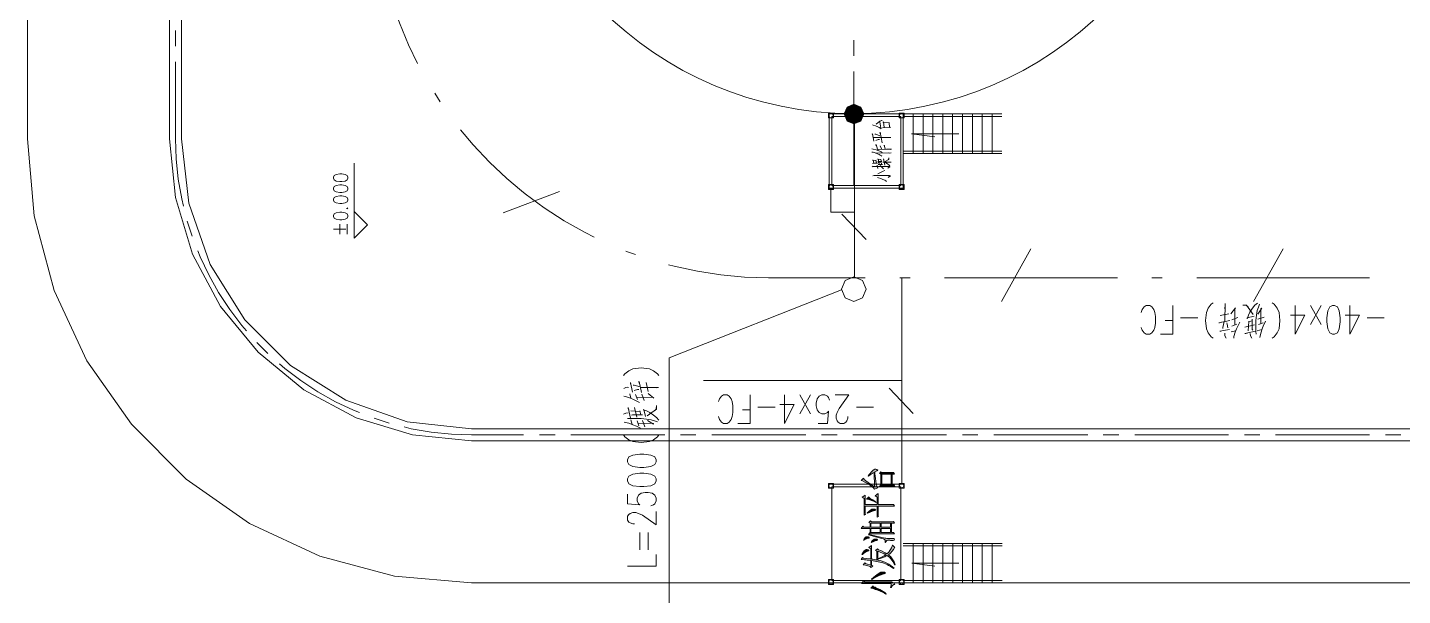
# Model space of a CAD drawing. Header units: millimetres. Extents: x 568 to 3948041, y -25191 to 63890.
# Drawn here: x 3839364 to 3867225, y 6287 to 17791 of the extents above; entities that cross this region are included whole.
import ezdxf

# ---------------------------------------------------------------- set-up
doc = ezdxf.new("R2010")
doc.units = ezdxf.units.MM

msp = doc.modelspace()

# ---------------------------------------------------------------- hatches: boundary and pattern name
h = msp.add_hatch(color=0)
h.dxf.hatch_style = 2
h.paths.add_polyline_path([(3855910, 16039), (3855969, 16180), (3856110, 16039)])
h = msp.add_hatch(color=0)
h.dxf.hatch_style = 2
h.paths.add_polyline_path([(3855969, 16180), (3856110, 16239), (3856110, 16039)])
h = msp.add_hatch(color=0)
h.dxf.hatch_style = 2
h.paths.add_polyline_path([(3856110, 16239), (3856251, 16180), (3856110, 16039)])
h = msp.add_hatch(color=0)
h.dxf.hatch_style = 2
h.paths.add_polyline_path([(3856251, 16180), (3856310, 16039), (3856110, 16039)])
h = msp.add_hatch(color=0)
h.dxf.hatch_style = 2
h.paths.add_polyline_path([(3855969, 15897), (3855910, 16039), (3856110, 16039)])
h = msp.add_hatch(color=0)
h.dxf.hatch_style = 2
h.paths.add_polyline_path([(3856110, 15838), (3855969, 15897), (3856110, 16039)])
h = msp.add_hatch(color=0)
h.dxf.hatch_style = 2
h.paths.add_polyline_path([(3856310, 16039), (3856251, 15897), (3856110, 16039)])
h = msp.add_hatch(color=0)
h.dxf.hatch_style = 2
h.paths.add_polyline_path([(3856251, 15897), (3856110, 15838), (3856110, 16039)])
h = msp.add_hatch(color=0)
h.dxf.hatch_style = 2
h.paths.add_polyline_path([(3856528, 8485), (3856517, 8781), (3856496, 8770), (3856441, 8730), (3856406, 8701), (3856397, 8707), (3856427, 8746), (3856473, 8799), (3856487, 8814), (3856502, 8828), (3856531, 8843), (3856545, 8843), (3856550, 8843), (3856564, 8840), (3856575, 8836), (3856585, 8833), (3856596, 8828), (3856596, 8823), (3856590, 8818), (3856583, 8816), (3856571, 8810), (3856545, 8798), (3856534, 8792), (3856536, 8748), (3856544, 8653), (3856552, 8601), (3856559, 8549), (3856581, 8481), (3856596, 8466), (3856523, 8438), (3856521, 8447), (3856504, 8469), (3856488, 8482), (3856473, 8495), (3856419, 8532), (3856381, 8554), (3856342, 8577), (3856280, 8606), (3856256, 8613), (3856306, 8660), (3856309, 8649), (3856324, 8630), (3856335, 8621), (3856349, 8612), (3856445, 8544)])
h = msp.add_hatch(color=0)
h.paths.add_polyline_path([(3856937, 8497), (3856907, 8498), (3856832, 8498), (3856787, 8498), (3856742, 8498), (3856661, 8498), (3856624, 8497), (3856654, 8530), (3856654, 8742), (3856624, 8757), (3856656, 8793), (3856680, 8775), (3856830, 8775), (3856846, 8775), (3856887, 8776), (3856912, 8777), (3856931, 8746), (3856882, 8746), (3856882, 8527), (3856917, 8527)])
h.paths.add_polyline_path([(3856672, 8527), (3856865, 8527), (3856865, 8746), (3856672, 8746)])
h = msp.add_hatch(color=0)
h.dxf.hatch_style = 2
h.paths.add_polyline_path([(3856782, 8128), (3856815, 8128), (3856879, 8129), (3856912, 8130), (3856932, 8096), (3856887, 8096), (3856805, 8097), (3856768, 8097), (3856599, 8097), (3856599, 7938), (3856599, 7925), (3856602, 7900), (3856607, 7888), (3856581, 7870), (3856581, 8097), (3856335, 8097), (3856335, 7983), (3856335, 7970), (3856340, 7945), (3856344, 7934), (3856318, 7915), (3856318, 8249), (3856276, 8277), (3856335, 8318), (3856335, 8128), (3856581, 8128), (3856581, 8277), (3856537, 8308), (3856599, 8351), (3856599, 8128)])
h = msp.add_hatch(color=0)
h.dxf.hatch_style = 2
h.paths.add_polyline_path([(3856365, 8241), (3856411, 8283), (3856411, 8276), (3856438, 8253), (3856464, 8239), (3856490, 8223), (3856540, 8191), (3856563, 8173), (3856558, 8167), (3856506, 8194), (3856410, 8230)])
h = msp.add_hatch(color=0)
h.dxf.hatch_style = 2
h.paths.add_polyline_path([(3856379, 7958), (3856410, 7988), (3856451, 8023), (3856463, 8028), (3856473, 8033), (3856493, 8038), (3856502, 8038), (3856506, 8038), (3856517, 8036), (3856523, 8035), (3856530, 8033), (3856542, 8027), (3856548, 8021), (3856555, 8015), (3856534, 8005), (3856507, 7999), (3856483, 7994), (3856422, 7970), (3856385, 7952)])
h = msp.add_hatch(color=0)
h.paths.add_polyline_path([(3856929, 7533), (3856899, 7534), (3856847, 7534), (3856824, 7534), (3856517, 7534), (3856492, 7534), (3856441, 7534), (3856414, 7533), (3856438, 7561), (3856438, 7643), (3856362, 7643), (3856272, 7642), (3856259, 7641), (3856288, 7688), (3856308, 7670), (3856438, 7670), (3856438, 7752), (3856408, 7766), (3856446, 7796), (3856463, 7780), (3856827, 7780), (3856847, 7780), (3856888, 7781), (3856909, 7782), (3856929, 7754), (3856868, 7754), (3856868, 7561), (3856912, 7561)])
h.paths.add_polyline_path([(3856659, 7670), (3856850, 7670), (3856850, 7754), (3856659, 7754)])
h.paths.add_polyline_path([(3856455, 7670), (3856642, 7670), (3856642, 7754), (3856455, 7754)])
h.paths.add_polyline_path([(3856659, 7561), (3856850, 7561), (3856850, 7643), (3856659, 7643)])
h.paths.add_polyline_path([(3856455, 7561), (3856642, 7561), (3856642, 7643), (3856455, 7643)])
h = msp.add_hatch(color=0)
h.paths.add_polyline_path([(3856449, 6996), (3856426, 6999), (3856377, 7005), (3856351, 7008), (3856326, 7010), (3856278, 7014), (3856256, 7015), (3856283, 7058), (3856303, 7043), (3856362, 7036), (3856435, 7027), (3856449, 7024), (3856449, 7230), (3856409, 7258), (3856467, 7297), (3856467, 7023), (3856495, 7020), (3856548, 7012), (3856575, 7006), (3856575, 7183), (3856543, 7197), (3856586, 7232), (3856607, 7213), (3856656, 7195), (3856741, 7153), (3856779, 7129), (3856819, 7163), (3856873, 7251), (3856888, 7306), (3856896, 7306), (3856901, 7290), (3856922, 7271), (3856937, 7266), (3856912, 7218), (3856849, 7141), (3856809, 7113), (3856857, 7073), (3856925, 6971), (3856944, 6911), (3856934, 6908), (3856904, 6971), (3856827, 7065), (3856779, 7094), (3856737, 7072), (3856643, 7036), (3856593, 7023), (3856593, 7004), (3856641, 6993), (3856732, 6962), (3856776, 6942), (3856818, 6922), (3856893, 6869), (3856923, 6837), (3856914, 6832), (3856893, 6849), (3856843, 6881), (3856812, 6897), (3856781, 6913), (3856712, 6940), (3856673, 6952), (3856634, 6964), (3856531, 6985), (3856467, 6994), (3856467, 6900), (3856493, 6884), (3856452, 6857), (3856438, 6873), (3856390, 6888), (3856319, 6905), (3856294, 6908), (3856327, 6949), (3856344, 6933), (3856381, 6923), (3856433, 6907), (3856449, 6902)])
h.paths.add_polyline_path([(3856593, 7033), (3856640, 7050), (3856719, 7088), (3856754, 7111), (3856721, 7130), (3856641, 7166), (3856593, 7183)])
h = msp.add_hatch(color=0)
h.dxf.hatch_style = 2
h.paths.add_polyline_path([(3856300, 7407), (3856318, 7436), (3856343, 7466), (3856351, 7469), (3856359, 7472), (3856371, 7475), (3856376, 7475), (3856382, 7475), (3856396, 7472), (3856403, 7469), (3856412, 7466), (3856420, 7461), (3856420, 7456), (3856408, 7450), (3856397, 7446), (3856378, 7440), (3856333, 7419), (3856308, 7404)])
h = msp.add_hatch(color=0)
h.dxf.hatch_style = 2
h.paths.add_polyline_path([(3856408, 7522), (3856563, 7486), (3856737, 7448), (3856755, 7445), (3856773, 7442), (3856817, 7439), (3856844, 7439), (3856871, 7439), (3856905, 7439), (3856913, 7439), (3856921, 7439), (3856929, 7434), (3856929, 7430), (3856929, 7427), (3856925, 7417), (3856922, 7410), (3856918, 7404), (3856903, 7398), (3856891, 7398), (3856880, 7398), (3856860, 7400), (3856850, 7401), (3856836, 7404), (3856812, 7407), (3856803, 7407), (3856795, 7407), (3856779, 7403), (3856774, 7398), (3856768, 7394), (3856757, 7374), (3856751, 7359), (3856739, 7359), (3856741, 7375), (3856744, 7397), (3856743, 7403), (3856742, 7408), (3856729, 7420), (3856717, 7425), (3856704, 7431), (3856548, 7475), (3856405, 7514)])
h = msp.add_hatch(color=0)
h.dxf.hatch_style = 2
h.paths.add_polyline_path([(3856460, 7360), (3856482, 7394), (3856520, 7429), (3856536, 7429), (3856551, 7429), (3856571, 7426), (3856577, 7423), (3856581, 7420), (3856586, 7413), (3856586, 7409), (3856574, 7403), (3856561, 7400), (3856542, 7395), (3856496, 7374), (3856466, 7357)])
h = msp.add_hatch(color=0)
h.dxf.hatch_style = 2
h.paths.add_polyline_path([(3856270, 7119), (3856289, 7148), (3856317, 7188), (3856328, 7197), (3856339, 7206), (3856360, 7215), (3856370, 7215), (3856374, 7215), (3856388, 7213), (3856397, 7210), (3856406, 7208), (3856414, 7203), (3856414, 7201), (3856414, 7198), (3856401, 7189), (3856388, 7185), (3856366, 7175), (3856311, 7141), (3856280, 7115)])
h = msp.add_hatch(color=0)
h.dxf.hatch_style = 2
h.paths.add_polyline_path([(3856464, 6620), (3856510, 6658), (3856577, 6711), (3856599, 6726), (3856621, 6740), (3856653, 6756), (3856662, 6758), (3856673, 6759), (3856688, 6761), (3856692, 6761), (3856705, 6761), (3856726, 6756), (3856735, 6752), (3856742, 6749), (3856751, 6743), (3856751, 6740), (3856751, 6737), (3856735, 6729), (3856719, 6726), (3856695, 6720), (3856640, 6700), (3856609, 6686), (3856577, 6672), (3856510, 6636), (3856473, 6613)])
h = msp.add_hatch(color=0)
h.dxf.hatch_style = 2
h.paths.add_polyline_path([(3856409, 6531), (3856363, 6531), (3856292, 6531), (3856265, 6529), (3856300, 6585), (3856327, 6563), (3856841, 6563), (3856874, 6563), (3856923, 6537), (3856937, 6511), (3856920, 6512), (3856884, 6479), (3856865, 6446), (3856850, 6446), (3856855, 6468), (3856862, 6501), (3856862, 6511), (3856862, 6522), (3856841, 6531), (3856820, 6531)])
h = msp.add_hatch(color=0)
h.dxf.hatch_style = 2
h.paths.add_polyline_path([(3856450, 6435), (3856496, 6481), (3856502, 6472), (3856524, 6458), (3856540, 6452), (3856556, 6445), (3856604, 6421), (3856635, 6405), (3856666, 6390), (3856732, 6348), (3856765, 6321), (3856757, 6314), (3856736, 6328), (3856686, 6354), (3856657, 6368), (3856627, 6381), (3856570, 6403), (3856542, 6411), (3856513, 6420), (3856467, 6432)])

# ---------------------------------------------------------------- linework, layer by layer
at = {"color": 0, "lineweight": 0}
for points in [[(3839364, 15539), (3839364, 31036)], [(3842243, 15539), (3842243, 31036)], [(3842483, 15539), (3842483, 31036)], [(3846643, 18697), (3846742, 18341), (3846900, 17884), (3847084, 17438), (3847266, 17065)], [(3842363, 17415), (3842363, 17732)], [(3856110, 17214), (3856110, 17532)], [(3842363, 15539), (3842363, 17097)], [(3856110, 14605), (3856110, 16897)], [(3847614, 16458), (3847728, 16282)], [(3855610, 16039), (3857110, 16039)], [(3855610, 14539), (3855610, 16039)], [(3855660, 15989), (3857060, 15989)], [(3855660, 14589), (3855660, 15989)], [(3856120, 15939), (3856120, 12723)], [(3856483, 15817), (3856502, 15816), (3856543, 15799), (3856593, 15778), (3856618, 15764), (3856656, 15746), (3856659, 15737), (3856647, 15795), (3856631, 15883)], [(3856562, 15836), (3856637, 15891), (3856653, 15899), (3856666, 15904), (3856678, 15905)], [(3857060, 14589), (3857060, 15989)], [(3857108, 16039), (3859108, 16039)], [(3857108, 15989), (3859108, 15989)], [(3857110, 14539), (3857110, 16039)], [(3857308, 15239), (3857308, 16039)], [(3857509, 15239), (3857509, 16039)], [(3857709, 15239), (3857709, 16039)], [(3857908, 15239), (3857908, 16039)], [(3858108, 15239), (3858108, 16039)], [(3858308, 15239), (3858308, 16039)], [(3858509, 15239), (3858509, 16039)], [(3858708, 15239), (3858708, 16039)], [(3858908, 15239), (3858908, 16039)], [(3848140, 15718), (3848391, 15417), (3848722, 15065), (3849074, 14734), (3849375, 14483)], [(3856512, 15486), (3856483, 15639), (3856480, 15633), (3856486, 15619)], [(3856530, 15627), (3856552, 15627), (3856631, 15597)], [(3856681, 15455), (3856640, 15670), (3856637, 15660), (3856647, 15645)], [(3856691, 15762), (3856726, 15766), (3856855, 15771), (3856827, 15768), (3856820, 15869), (3856820, 15858), (3856697, 15873), (3856710, 15877), (3856722, 15768)], [(3858237, 15639), (3857279, 15639)], [(3857279, 15639), (3857749, 15576)], [(3839364, 15539), (3839500, 13976), (3839906, 12461), (3840569, 11040), (3841469, 9755), (3842578, 8646), (3843863, 7746), (3845284, 7083), (3846799, 6677), (3848361, 6541)], [(3842243, 15539), (3842361, 14345), (3842709, 13197), (3843274, 12139), (3844035, 11212), (3844962, 10451), (3846020, 9886), (3847168, 9538), (3848361, 9420)], [(3842363, 15539), (3842377, 15130), (3842419, 14722), (3842489, 14318), (3842523, 14174)], [(3842483, 15539), (3842631, 14231), (3843065, 12988), (3843766, 11873), (3844696, 10943), (3845811, 10242), (3847054, 9807), (3848361, 9660)], [(3856471, 15330), (3856496, 15329), (3856559, 15312), (3856596, 15300), (3856634, 15285), (3856659, 15275), (3856678, 15262)], [(3856499, 15563), (3856808, 15566), (3856858, 15563), (3856836, 15562), (3856811, 15563)], [(3856552, 15500), (3856603, 15519), (3856625, 15521)], [(3856593, 15306), (3856590, 15326), (3856559, 15418), (3856556, 15412), (3856565, 15396)], [(3856596, 15322), (3856767, 15324), (3856830, 15326), (3856871, 15324), (3856849, 15322), (3856808, 15324)], [(3856666, 15335), (3856644, 15396)], [(3856744, 15336), (3856722, 15410), (3856719, 15402), (3856729, 15392)], [(3845980, 13791), (3845980, 15045)], [(3856474, 15267), (3856496, 15265), (3856540, 15250), (3856587, 15232), (3856618, 15218), (3856644, 15205), (3856666, 15193), (3856672, 15187)], [(3856483, 15034), (3856512, 15040), (3856584, 15040), (3856568, 15040), (3856556, 15101), (3856559, 15095), (3856486, 15101), (3856496, 15103), (3856512, 15038)], [(3856562, 15244), (3856862, 15249), (3856833, 15244), (3856805, 15249)], [(3856596, 15079), (3856612, 15079), (3856675, 15079), (3856666, 15079), (3856656, 15120), (3856656, 15115), (3856590, 15122), (3856603, 15123), (3856612, 15079)], [(3856603, 15013), (3856622, 15015), (3856691, 15015), (3856675, 15015), (3856662, 15058), (3856662, 15050), (3856600, 15056), (3856612, 15060), (3856622, 15015)], [(3856694, 15064), (3856700, 15066), (3856862, 15064), (3856846, 15062), (3856824, 15064)], [(3856732, 15001), (3856735, 15005), (3856710, 15132), (3856710, 15126), (3856713, 15114)], [(3856726, 15073), (3856814, 15120), (3856817, 15152), (3856811, 15120), (3856795, 15109)], [(3856726, 15058), (3856770, 15040), (3856798, 15021), (3856817, 15007), (3856839, 14988)], [(3857108, 15289), (3859108, 15289)], [(3857108, 15239), (3859108, 15239)], [(3856477, 14970), (3856496, 14981), (3856490, 14976), (3856827, 14975), (3856839, 14972), (3856843, 14968), (3856795, 14941), (3856839, 14970)], [(3856493, 14788), (3856518, 14794), (3856776, 14794), (3856820, 14792), (3856849, 14788), (3856801, 14751)], [(3856593, 14937), (3856578, 15005)], [(3856596, 14827), (3856703, 14882), (3856738, 14892)], [(3856707, 14929), (3856640, 14999)], [(3856805, 14753), (3856843, 14786), (3856827, 14790)], [(3855610, 14539), (3857110, 14539)], [(3855643, 14511), (3855643, 14048)], [(3855660, 14589), (3857060, 14589)], [(3856587, 14751), (3856609, 14749), (3856656, 14733), (3856697, 14714), (3856732, 14696), (3856757, 14684), (3856770, 14674)], [(3850145, 14470), (3849002, 14035)], [(3849375, 14483), (3849446, 14424), (3849835, 14138), (3850240, 13876), (3850661, 13639), (3850849, 13547)], [(3845828, 14127), (3845842, 14117), (3845856, 14127), (3845842, 14139)], [(3845980, 13521), (3845980, 14061)], [(3845980, 14061), (3846250, 13791)], [(3855643, 14048), (3856120, 14048)], [(3855865, 14007), (3856354, 13495)], [(3842602, 13867), (3842698, 13564)], [(3845565, 13707), (3845814, 13707)], [(3845689, 13607), (3845689, 13807)], [(3845842, 13607), (3845842, 13807)], [(3846250, 13791), (3845980, 13521)], [(3842813, 13268), (3842859, 13149), (3843036, 12779), (3843236, 12422), (3843461, 12079), (3843709, 11753), (3843799, 11649)], [(3851489, 13264), (3851542, 13242), (3851686, 13192)], [(3859097, 12239), (3859697, 13305)], [(3864206, 12239), (3864805, 13305)], [(3852354, 12985), (3852464, 12955), (3852937, 12853), (3853414, 12780), (3853895, 12737), (3854378, 12723)], [(3856337, 12723), (3854378, 12723)], [(3857247, 12723), (3857038, 12723)], [(3857077, 8558), (3857077, 12723)], [(3859697, 12723), (3857947, 12723)], [(3861447, 12723), (3859697, 12723)], [(3862356, 12723), (3862146, 12723)], [(3864805, 12723), (3863057, 12723)], [(3866555, 12723), (3864805, 12723)], [(3852365, 11101), (3855860, 12476)], [(3861932, 11717), (3861952, 11661), (3861991, 11606), (3862029, 11578), (3862107, 11578), (3862146, 11606), (3862184, 11661), (3862203, 11717), (3862223, 11800), (3862223, 11939), (3862203, 12021), (3862184, 12077), (3862146, 12132), (3862107, 12160), (3862029, 12160), (3861991, 12132), (3861952, 12077), (3861932, 12021)], [(3862572, 12160), (3862572, 11578), (3862320, 11578)], [(3863385, 11496), (3863347, 11523), (3863289, 11606), (3863250, 11689), (3863230, 11855), (3863250, 12021), (3863289, 12104), (3863347, 12188), (3863385, 12215)], [(3863705, 11994), (3863527, 11955)], [(3863626, 11841), (3863630, 12204), (3863634, 12164), (3863626, 12091)], [(3863824, 11768), (3863828, 12096), (3863844, 12113), (3863749, 11994)], [(3864201, 11977), (3864066, 12164), (3863991, 12164), (3864066, 12158), (3864094, 12130)], [(3864217, 11943), (3864074, 11909), (3864078, 11892), (3864102, 11966), (3864134, 12028), (3864186, 12107), (3864233, 12164), (3864288, 12210)], [(3864257, 11580), (3864252, 11632), (3864252, 11733), (3864252, 11853), (3864265, 11966), (3864280, 12056), (3864304, 12125), (3864324, 12187)], [(3864352, 11796), (3864356, 12102), (3864372, 12107), (3864293, 11983)], [(3864587, 11496), (3864626, 11523), (3864684, 11606), (3864723, 11689), (3864742, 11855), (3864723, 12021), (3864684, 12104), (3864626, 12188), (3864587, 12215)], [(3865052, 11578), (3865052, 12160)], [(3865576, 12160), (3865362, 11772)], [(3865362, 12160), (3865576, 11772)], [(3866157, 11578), (3866157, 12160)], [(3862572, 11855), (3862417, 11855)], [(3863076, 11910), (3862727, 11910)], [(3863729, 11858), (3863502, 11812), (3863515, 11807), (3863554, 11824)], [(3863582, 11694), (3863582, 11716), (3863614, 11835)], [(3863686, 11711), (3863670, 11779), (3863666, 11807)], [(3863765, 11869), (3863891, 11915)], [(3863768, 11739), (3863868, 11779)], [(3863804, 11501), (3863809, 11535), (3863836, 11620), (3863864, 11688), (3863895, 11756), (3863916, 11796), (3863931, 11824)], [(3864225, 11768), (3864031, 11722)], [(3864098, 11648), (3864114, 11835), (3864102, 11830), (3864181, 11847), (3864177, 11881), (3864181, 11676), (3864189, 11660)], [(3864423, 11926), (3864296, 11881)], [(3864304, 11773), (3864400, 11807)], [(3864332, 11512), (3864352, 11603), (3864380, 11688), (3864411, 11762), (3864435, 11812), (3864451, 11841)], [(3865052, 11578), (3865246, 11966), (3864955, 11966)], [(3866157, 11578), (3866351, 11966), (3866060, 11966)], [(3866855, 11910), (3866506, 11910)], [(3863721, 11676), (3863523, 11637), (3863543, 11637), (3863563, 11648)], [(3863650, 11501), (3863626, 11547), (3863622, 11569), (3863626, 11597)], [(3863844, 11648), (3863752, 11626)], [(3864249, 11637), (3864031, 11591), (3864050, 11591), (3864074, 11603)], [(3864170, 11496), (3864145, 11547), (3864141, 11591)], [(3864375, 11671), (3864280, 11648)], [(3844010, 11412), (3844234, 11187)], [(3844471, 10976), (3844576, 10886), (3844902, 10638), (3845245, 10413), (3845602, 10212), (3845972, 10037), (3846091, 9990)], [(3851438, 10740), (3851467, 10779), (3851549, 10837), (3851632, 10876), (3851799, 10895), (3851965, 10876), (3852048, 10837), (3852131, 10779), (3852159, 10740)], [(3852365, 1525), (3852365, 11101)], [(3851620, 10405), (3851580, 10604), (3851580, 10583), (3851592, 10563)], [(3851802, 10397), (3851756, 10623), (3851751, 10611), (3851767, 10572)], [(3851938, 10421), (3851898, 10599)], [(3857077, 10640), (3853059, 10640)], [(3851444, 10476), (3851489, 10500), (3851512, 10504), (3851541, 10500)], [(3851444, 10322), (3851479, 10318), (3851563, 10290), (3851631, 10262), (3851699, 10231), (3851739, 10211), (3851767, 10195)], [(3851592, 10282), (3851569, 10373)], [(3851637, 10544), (3851659, 10544), (3851779, 10512)], [(3851654, 10440), (3851722, 10456), (3851751, 10461)], [(3851682, 10358), (3851722, 10258)], [(3851710, 10302), (3852039, 10297), (3852056, 10282), (3851938, 10377)], [(3851784, 10500), (3852147, 10497), (3852108, 10492), (3852034, 10500)], [(3851813, 10361), (3851858, 10234)], [(3853367, 9909), (3853386, 9853), (3853425, 9798), (3853464, 9770), (3853541, 9770), (3853580, 9798), (3853619, 9853), (3853639, 9909), (3853658, 9991), (3853658, 10130), (3853639, 10213), (3853619, 10269), (3853580, 10324), (3853541, 10351), (3853464, 10351), (3853425, 10324), (3853386, 10269), (3853367, 10213)], [(3854006, 10351), (3854006, 9770), (3853755, 9770)], [(3854705, 9770), (3854705, 10351)], [(3855227, 10351), (3855015, 9964)], [(3855015, 10351), (3855227, 9964)], [(3855382, 9770), (3855576, 9770), (3855596, 10019), (3855576, 9991), (3855518, 9964), (3855460, 9964), (3855402, 9991), (3855363, 10047), (3855344, 10130), (3855344, 10185), (3855363, 10269), (3855402, 10324), (3855460, 10351), (3855518, 10351), (3855576, 10324), (3855596, 10296), (3855615, 10241)], [(3855983, 9909), (3855983, 9881), (3855964, 9826), (3855944, 9798), (3855906, 9770), (3855828, 9770), (3855789, 9798), (3855770, 9826), (3855751, 9881), (3855751, 9936), (3855770, 9991), (3855809, 10075), (3856003, 10351), (3855732, 10351)], [(3856823, 10485), (3857311, 9972)], [(3851580, 9877), (3851535, 10095), (3851535, 10076), (3851546, 10052)], [(3851710, 9901), (3851666, 10095)], [(3851887, 9909), (3851852, 10052), (3851836, 10048), (3851909, 10024), (3851972, 9992), (3852051, 9940), (3852108, 9893), (3852153, 9838)], [(3851920, 9924), (3852108, 10060), (3852108, 10135), (3852102, 10060), (3852074, 10032)], [(3854006, 10047), (3853851, 10047)], [(3854510, 10102), (3854161, 10102)], [(3854705, 9770), (3854898, 10158), (3854607, 10158)], [(3856507, 10102), (3856158, 10102)], [(3846387, 9876), (3846689, 9779)], [(3851438, 9956), (3851489, 9981), (3851535, 9984)], [(3851456, 9794), (3851546, 9774), (3851631, 9746), (3851705, 9715), (3851756, 9690), (3851784, 9675)], [(3851523, 9869), (3851574, 9874), (3851677, 9874), (3851795, 9874), (3851909, 9861), (3852000, 9845), (3852067, 9822), (3852130, 9802)], [(3851592, 10028), (3851779, 10012), (3851773, 10024), (3851790, 9945), (3851824, 9949), (3851620, 9945), (3851603, 9937)], [(3851615, 9750), (3851592, 9845)], [(3851716, 9822), (3851751, 9726)], [(3851739, 9774), (3852045, 9770), (3852051, 9754), (3851926, 9833)], [(3851869, 9703), (3851824, 9829)], [(3846997, 9700), (3847141, 9665), (3847545, 9595), (3847953, 9554), (3848361, 9540)], [(3902850, 9660), (3848361, 9660)], [(3849417, 9540), (3848361, 9540)], [(3850053, 9540), (3849735, 9540)], [(3852275, 9540), (3850370, 9540)], [(3851438, 9539), (3851467, 9500), (3851549, 9442), (3851632, 9403), (3851799, 9384), (3851965, 9403), (3852048, 9442), (3852131, 9500), (3852159, 9539)], [(3852909, 9540), (3852592, 9540)], [(3855132, 9540), (3853227, 9540)], [(3855767, 9540), (3855449, 9540)], [(3857988, 9540), (3856084, 9540)], [(3858623, 9540), (3858306, 9540)], [(3860846, 9540), (3858941, 9540)], [(3861480, 9540), (3861162, 9540)], [(3863702, 9540), (3861798, 9540)], [(3864337, 9540), (3864020, 9540)], [(3866559, 9540), (3864654, 9540)], [(3867194, 9540), (3866877, 9540)], [(3902850, 9420), (3848361, 9420)], [(3851522, 8337), (3851522, 8144), (3851771, 8124), (3851743, 8144), (3851716, 8201), (3851716, 8260), (3851743, 8318), (3851799, 8356), (3851881, 8376), (3851937, 8376), (3852020, 8356), (3852075, 8318), (3852103, 8260), (3852103, 8201), (3852075, 8144), (3852048, 8124), (3851992, 8105)], [(3857110, 8540), (3855610, 8540)], [(3857060, 8490), (3855660, 8490)], [(3855660, 6591), (3855660, 8490)], [(3857060, 6591), (3857060, 8490)], [(3851660, 7736), (3851632, 7736), (3851577, 7755), (3851549, 7775), (3851522, 7814), (3851522, 7891), (3851549, 7930), (3851577, 7950), (3851632, 7969), (3851688, 7969), (3851743, 7950), (3851826, 7911), (3852103, 7717), (3852103, 7989)], [(3851771, 7213), (3851771, 7562)], [(3851937, 7213), (3851937, 7562)], [(3857110, 7341), (3859110, 7341)], [(3857110, 7290), (3859110, 7290)], [(3857310, 6541), (3857310, 7341)], [(3857510, 6541), (3857510, 7341)], [(3857709, 6541), (3857709, 7341)], [(3857910, 6541), (3857910, 7341)], [(3858110, 6541), (3858110, 7341)], [(3858310, 6541), (3858310, 7341)], [(3858509, 6541), (3858509, 7341)], [(3858709, 6541), (3858709, 7341)], [(3858910, 6541), (3858910, 7341)], [(3851522, 6884), (3852103, 6884), (3852103, 7116)], [(3857281, 6942), (3857750, 6878)], [(3858238, 6942), (3857281, 6942)], [(3902850, 6541), (3848361, 6541)], [(3857060, 6591), (3855660, 6591)], [(3857060, 6541), (3855660, 6541)], [(3857110, 6591), (3859110, 6591)], [(3857110, 6541), (3859110, 6541)]]:
    msp.add_lwpolyline(points, dxfattribs=at)
for points in [[(3855910, 16039), (3855969, 16180), (3856110, 16039)], [(3855969, 16180), (3856110, 16239), (3856110, 16039)], [(3856110, 16239), (3856251, 16180), (3856110, 16039)], [(3856251, 16180), (3856310, 16039), (3856110, 16039)], [(3855693, 15961), (3855593, 15961), (3855593, 16057), (3855693, 16057)], [(3855693, 15961), (3855593, 15961), (3855593, 16057), (3855693, 16057)], [(3855600, 16009), (3855612, 16040), (3855644, 16053), (3855676, 16040), (3855689, 16009), (3855676, 15977), (3855644, 15964), (3855612, 15977)], [(3855600, 16009), (3855612, 16040), (3855644, 16053), (3855676, 16040), (3855689, 16009), (3855676, 15977), (3855644, 15964), (3855612, 15977)], [(3855969, 15897), (3855910, 16039), (3856110, 16039)], [(3856110, 15838), (3855969, 15897), (3856110, 16039)], [(3856310, 16039), (3856251, 15897), (3856110, 16039)], [(3856251, 15897), (3856110, 15838), (3856110, 16039)], [(3857026, 15961), (3857127, 15961), (3857127, 16057), (3857026, 16057)], [(3857031, 16009), (3857044, 16040), (3857076, 16053), (3857108, 16040), (3857121, 16009), (3857108, 15977), (3857076, 15964), (3857044, 15977)], [(3845565, 14737), (3845579, 14703), (3845620, 14681), (3845689, 14671), (3845731, 14671), (3845800, 14681), (3845842, 14703), (3845856, 14737), (3845856, 14759), (3845842, 14792), (3845800, 14814), (3845731, 14826), (3845689, 14826), (3845620, 14814), (3845579, 14792), (3845565, 14759)], [(3845565, 14515), (3845579, 14482), (3845620, 14460), (3845689, 14449), (3845731, 14449), (3845800, 14460), (3845842, 14482), (3845856, 14515), (3845856, 14538), (3845842, 14570), (3845800, 14593), (3845731, 14604), (3845689, 14604), (3845620, 14593), (3845579, 14570), (3845565, 14538)], [(3855693, 14511), (3855593, 14511), (3855593, 14608), (3855693, 14608)], [(3855693, 14511), (3855593, 14511), (3855593, 14608), (3855693, 14608)], [(3855600, 14558), (3855612, 14590), (3855644, 14604), (3855676, 14590), (3855689, 14558), (3855676, 14527), (3855644, 14513), (3855612, 14527)], [(3855600, 14558), (3855612, 14590), (3855644, 14604), (3855676, 14590), (3855689, 14558), (3855676, 14527), (3855644, 14513), (3855612, 14527)], [(3857026, 14511), (3857127, 14511), (3857127, 14608), (3857026, 14608)], [(3857031, 14558), (3857044, 14590), (3857076, 14604), (3857108, 14590), (3857121, 14558), (3857108, 14527), (3857076, 14513), (3857044, 14527)], [(3845565, 14294), (3845579, 14260), (3845620, 14238), (3845689, 14227), (3845731, 14227), (3845800, 14238), (3845842, 14260), (3845856, 14294), (3845856, 14316), (3845842, 14349), (3845800, 14371), (3845731, 14383), (3845689, 14383), (3845620, 14371), (3845579, 14349), (3845565, 14316)], [(3845565, 13962), (3845579, 13928), (3845620, 13906), (3845689, 13895), (3845731, 13895), (3845800, 13906), (3845842, 13928), (3845856, 13962), (3845856, 13984), (3845842, 14017), (3845800, 14039), (3845731, 14050), (3845689, 14050), (3845620, 14039), (3845579, 14017), (3845565, 13984)], [(3855859, 12490), (3855932, 12667), (3856109, 12740), (3856286, 12667), (3856359, 12490), (3856286, 12314), (3856109, 12240), (3855932, 12314)], [(3865847, 11578), (3865905, 11606), (3865944, 11689), (3865963, 11828), (3865963, 11910), (3865944, 12049), (3865905, 12132), (3865847, 12160), (3865808, 12160), (3865750, 12132), (3865711, 12049), (3865692, 11910), (3865692, 11828), (3865711, 11689), (3865750, 11606), (3865808, 11578)], [(3851522, 8996), (3851549, 8938), (3851632, 8900), (3851771, 8880), (3851854, 8880), (3851992, 8900), (3852075, 8938), (3852103, 8996), (3852103, 9035), (3852075, 9093), (3851992, 9132), (3851854, 9151), (3851771, 9151), (3851632, 9132), (3851549, 9093), (3851522, 9035)], [(3851522, 8609), (3851549, 8550), (3851632, 8511), (3851771, 8492), (3851854, 8492), (3851992, 8511), (3852075, 8550), (3852103, 8609), (3852103, 8647), (3852075, 8705), (3851992, 8744), (3851854, 8764), (3851771, 8764), (3851632, 8744), (3851549, 8705), (3851522, 8647)], [(3856528, 8485), (3856517, 8781), (3856496, 8770), (3856441, 8730), (3856406, 8701), (3856397, 8707), (3856427, 8746), (3856473, 8799), (3856487, 8814), (3856502, 8828), (3856531, 8843), (3856545, 8843), (3856550, 8843), (3856564, 8840), (3856575, 8836), (3856585, 8833), (3856596, 8828), (3856596, 8823), (3856590, 8818), (3856583, 8816), (3856571, 8810), (3856545, 8798), (3856534, 8792), (3856536, 8748), (3856544, 8653), (3856552, 8601), (3856559, 8549), (3856581, 8481), (3856596, 8466), (3856523, 8438), (3856521, 8447), (3856504, 8469), (3856488, 8482), (3856473, 8495), (3856419, 8532), (3856381, 8554), (3856342, 8577), (3856280, 8606), (3856256, 8613), (3856306, 8660), (3856309, 8649), (3856324, 8630), (3856335, 8621), (3856349, 8612), (3856445, 8544)], [(3856937, 8497), (3856907, 8498), (3856832, 8498), (3856787, 8498), (3856742, 8498), (3856661, 8498), (3856624, 8497), (3856654, 8530), (3856654, 8742), (3856624, 8757), (3856656, 8793), (3856680, 8775), (3856830, 8775), (3856846, 8775), (3856887, 8776), (3856912, 8777), (3856931, 8746), (3856882, 8746), (3856882, 8527), (3856917, 8527)], [(3856672, 8527), (3856865, 8527), (3856865, 8746), (3856672, 8746)], [(3855693, 8463), (3855593, 8463), (3855593, 8558), (3855693, 8558)], [(3855600, 8510), (3855612, 8542), (3855644, 8555), (3855676, 8542), (3855689, 8510), (3855676, 8478), (3855644, 8465), (3855612, 8478)], [(3857026, 8463), (3857127, 8463), (3857127, 8558), (3857026, 8558)], [(3857026, 8463), (3857127, 8463), (3857127, 8558), (3857026, 8558)], [(3857031, 8510), (3857044, 8542), (3857076, 8555), (3857108, 8542), (3857121, 8510), (3857108, 8478), (3857076, 8465), (3857044, 8478)], [(3857031, 8510), (3857044, 8542), (3857076, 8555), (3857108, 8542), (3857121, 8510), (3857108, 8478), (3857076, 8465), (3857044, 8478)], [(3856782, 8128), (3856815, 8128), (3856879, 8129), (3856912, 8130), (3856932, 8096), (3856887, 8096), (3856805, 8097), (3856768, 8097), (3856599, 8097), (3856599, 7938), (3856599, 7925), (3856602, 7900), (3856607, 7888), (3856581, 7870), (3856581, 8097), (3856335, 8097), (3856335, 7983), (3856335, 7970), (3856340, 7945), (3856344, 7934), (3856318, 7915), (3856318, 8249), (3856276, 8277), (3856335, 8318), (3856335, 8128), (3856581, 8128), (3856581, 8277), (3856537, 8308), (3856599, 8351), (3856599, 8128)], [(3856365, 8241), (3856411, 8283), (3856411, 8276), (3856438, 8253), (3856464, 8239), (3856490, 8223), (3856540, 8191), (3856563, 8173), (3856558, 8167), (3856506, 8194), (3856410, 8230)], [(3856379, 7958), (3856410, 7988), (3856451, 8023), (3856463, 8028), (3856473, 8033), (3856493, 8038), (3856502, 8038), (3856506, 8038), (3856517, 8036), (3856523, 8035), (3856530, 8033), (3856542, 8027), (3856548, 8021), (3856555, 8015), (3856534, 8005), (3856507, 7999), (3856483, 7994), (3856422, 7970), (3856385, 7952)], [(3856929, 7533), (3856899, 7534), (3856847, 7534), (3856824, 7534), (3856517, 7534), (3856492, 7534), (3856441, 7534), (3856414, 7533), (3856438, 7561), (3856438, 7643), (3856362, 7643), (3856272, 7642), (3856259, 7641), (3856288, 7688), (3856308, 7670), (3856438, 7670), (3856438, 7752), (3856408, 7766), (3856446, 7796), (3856463, 7780), (3856827, 7780), (3856847, 7780), (3856888, 7781), (3856909, 7782), (3856929, 7754), (3856868, 7754), (3856868, 7561), (3856912, 7561)], [(3856455, 7670), (3856642, 7670), (3856642, 7754), (3856455, 7754)], [(3856455, 7561), (3856642, 7561), (3856642, 7643), (3856455, 7643)], [(3856659, 7670), (3856850, 7670), (3856850, 7754), (3856659, 7754)], [(3856659, 7561), (3856850, 7561), (3856850, 7643), (3856659, 7643)], [(3856449, 6996), (3856426, 6999), (3856377, 7005), (3856351, 7008), (3856326, 7010), (3856278, 7014), (3856256, 7015), (3856283, 7058), (3856303, 7043), (3856362, 7036), (3856435, 7027), (3856449, 7024), (3856449, 7230), (3856409, 7258), (3856467, 7297), (3856467, 7023), (3856495, 7020), (3856548, 7012), (3856575, 7006), (3856575, 7183), (3856543, 7197), (3856586, 7232), (3856607, 7213), (3856656, 7195), (3856741, 7153), (3856779, 7129), (3856819, 7163), (3856873, 7251), (3856888, 7306), (3856896, 7306), (3856901, 7290), (3856922, 7271), (3856937, 7266), (3856912, 7218), (3856849, 7141), (3856809, 7113), (3856857, 7073), (3856925, 6971), (3856944, 6911), (3856934, 6908), (3856904, 6971), (3856827, 7065), (3856779, 7094), (3856737, 7072), (3856643, 7036), (3856593, 7023), (3856593, 7004), (3856641, 6993), (3856732, 6962), (3856776, 6942), (3856818, 6922), (3856893, 6869), (3856923, 6837), (3856914, 6832), (3856893, 6849), (3856843, 6881), (3856812, 6897), (3856781, 6913), (3856712, 6940), (3856673, 6952), (3856634, 6964), (3856531, 6985), (3856467, 6994), (3856467, 6900), (3856493, 6884), (3856452, 6857), (3856438, 6873), (3856390, 6888), (3856319, 6905), (3856294, 6908), (3856327, 6949), (3856344, 6933), (3856381, 6923), (3856433, 6907), (3856449, 6902)], [(3856300, 7407), (3856318, 7436), (3856343, 7466), (3856351, 7469), (3856359, 7472), (3856371, 7475), (3856376, 7475), (3856382, 7475), (3856396, 7472), (3856403, 7469), (3856412, 7466), (3856420, 7461), (3856420, 7456), (3856408, 7450), (3856397, 7446), (3856378, 7440), (3856333, 7419), (3856308, 7404)], [(3856408, 7522), (3856563, 7486), (3856737, 7448), (3856755, 7445), (3856773, 7442), (3856817, 7439), (3856844, 7439), (3856871, 7439), (3856905, 7439), (3856913, 7439), (3856921, 7439), (3856929, 7434), (3856929, 7430), (3856929, 7427), (3856925, 7417), (3856922, 7410), (3856918, 7404), (3856903, 7398), (3856891, 7398), (3856880, 7398), (3856860, 7400), (3856850, 7401), (3856836, 7404), (3856812, 7407), (3856803, 7407), (3856795, 7407), (3856779, 7403), (3856774, 7398), (3856768, 7394), (3856757, 7374), (3856751, 7359), (3856739, 7359), (3856741, 7375), (3856744, 7397), (3856743, 7403), (3856742, 7408), (3856729, 7420), (3856717, 7425), (3856704, 7431), (3856548, 7475), (3856405, 7514)], [(3856460, 7360), (3856482, 7394), (3856520, 7429), (3856536, 7429), (3856551, 7429), (3856571, 7426), (3856577, 7423), (3856581, 7420), (3856586, 7413), (3856586, 7409), (3856574, 7403), (3856561, 7400), (3856542, 7395), (3856496, 7374), (3856466, 7357)], [(3856270, 7119), (3856289, 7148), (3856317, 7188), (3856328, 7197), (3856339, 7206), (3856360, 7215), (3856370, 7215), (3856374, 7215), (3856388, 7213), (3856397, 7210), (3856406, 7208), (3856414, 7203), (3856414, 7201), (3856414, 7198), (3856401, 7189), (3856388, 7185), (3856366, 7175), (3856311, 7141), (3856280, 7115)], [(3856593, 7033), (3856640, 7050), (3856719, 7088), (3856754, 7111), (3856721, 7130), (3856641, 7166), (3856593, 7183)], [(3856464, 6620), (3856510, 6658), (3856577, 6711), (3856599, 6726), (3856621, 6740), (3856653, 6756), (3856662, 6758), (3856673, 6759), (3856688, 6761), (3856692, 6761), (3856705, 6761), (3856726, 6756), (3856735, 6752), (3856742, 6749), (3856751, 6743), (3856751, 6740), (3856751, 6737), (3856735, 6729), (3856719, 6726), (3856695, 6720), (3856640, 6700), (3856609, 6686), (3856577, 6672), (3856510, 6636), (3856473, 6613)], [(3855693, 6512), (3855593, 6512), (3855593, 6609), (3855693, 6609)], [(3855600, 6560), (3855612, 6592), (3855644, 6605), (3855676, 6592), (3855689, 6560), (3855676, 6528), (3855644, 6515), (3855612, 6528)], [(3856409, 6531), (3856363, 6531), (3856292, 6531), (3856265, 6529), (3856300, 6585), (3856327, 6563), (3856841, 6563), (3856874, 6563), (3856923, 6537), (3856937, 6511), (3856920, 6512), (3856884, 6479), (3856865, 6446), (3856850, 6446), (3856855, 6468), (3856862, 6501), (3856862, 6511), (3856862, 6522), (3856841, 6531), (3856820, 6531)], [(3856450, 6435), (3856496, 6481), (3856502, 6472), (3856524, 6458), (3856540, 6452), (3856556, 6445), (3856604, 6421), (3856635, 6405), (3856666, 6390), (3856732, 6348), (3856765, 6321), (3856757, 6314), (3856736, 6328), (3856686, 6354), (3856657, 6368), (3856627, 6381), (3856570, 6403), (3856542, 6411), (3856513, 6420), (3856467, 6432)], [(3857026, 6512), (3857127, 6512), (3857127, 6609), (3857026, 6609)], [(3857026, 6512), (3857127, 6512), (3857127, 6609), (3857026, 6609)], [(3857031, 6560), (3857044, 6592), (3857076, 6605), (3857108, 6592), (3857121, 6560), (3857108, 6528), (3857076, 6515), (3857044, 6528)], [(3857031, 6560), (3857044, 6592), (3857076, 6605), (3857108, 6592), (3857121, 6560), (3857108, 6528), (3857076, 6515), (3857044, 6528)]]:
    msp.add_lwpolyline(points, close=True, dxfattribs=at)
msp.add_ellipse((3856091, 23287), major_axis=(0, 7239), ratio=0.998793, start_param=0, end_param=6.283185, dxfattribs=at)

doc.saveas('drawing.dxf')
